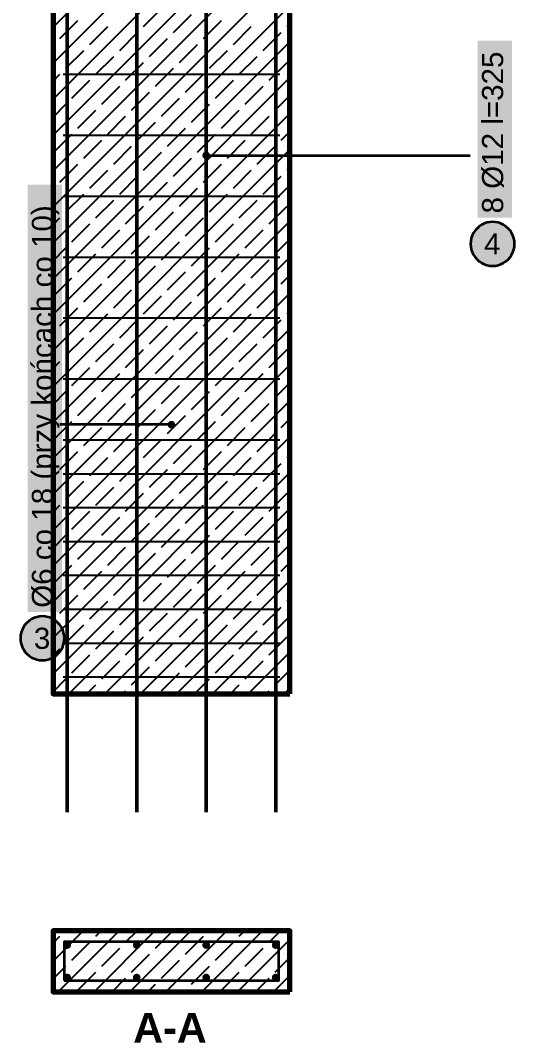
# Model space of a CAD drawing. Header units: metres. Extents: x -0.4 to 15.9, y -1 to 3.9.
# Drawn here: x 7.494 to 8.954, y -1.03 to 1.989 of the extents above; entities that cross this region are included whole.
import ezdxf

# ---------------------------------------------------------------- set-up
doc = ezdxf.new("R2010")
doc.units = ezdxf.units.M
for name, color, linetype, lineweight in [('A-KRESKOWANIE', 8, 'Continuous', 18), ('A-MASKA', 7, 'Continuous', 18), ('A-OPISY', 2, 'Continuous', 25), ('K-KONSTR', 7, 'Continuous', 50), ('K-ZBROJENIE', 1, 'Continuous', 100), ('K-ZBROJENIE-OPIS', 2, 'Continuous', 25)]:
    doc.layers.add(name, color=color, linetype=linetype, lineweight=lineweight)
doc.styles.add('PL_ARIAL', font='arial.ttf')
doc.styles.add('PL_ARIAL_B', font='arialbd.ttf')

msp = doc.modelspace()

# ---------------------------------------------------------------- hatches: boundary and pattern name
at = {"layer": 'A-MASKA', "true_color": 0xffffff}
for points in [[(8.9464, 1.4062), (8.9464, 1.9288), (8.8452, 1.9288), (8.8452, 1.4062)], [(7.6162, 0.2415), (7.6162, 1.5035), (7.515, 1.5035), (7.515, 0.2415)]]:
    msp.add_hatch(color=7, dxfattribs=at).paths.add_polyline_path(points)
at = {"layer": 'K-ZBROJENIE', "true_color": 0x000000}
for points in [[(7.6433, -0.742), (7.6432, -0.7431), (7.643, -0.7442), (7.6428, -0.7453), (7.6424, -0.7463), (7.6419, -0.7473), (7.6414, -0.7483), (7.6407, -0.7491), (7.64, -0.75), (7.6391, -0.7507), (7.6383, -0.7514), (7.6373, -0.7519), (7.6363, -0.7524), (7.6353, -0.7528), (7.6342, -0.753), (7.6331, -0.7532), (7.632, -0.7532), (7.6309, -0.7532), (7.6298, -0.753), (7.6287, -0.7528), (7.6277, -0.7524), (7.6267, -0.7519), (7.6257, -0.7514), (7.6249, -0.7507), (7.624, -0.75), (7.6233, -0.7491), (7.6226, -0.7483), (7.6221, -0.7473), (7.6216, -0.7463), (7.6212, -0.7453), (7.621, -0.7442), (7.6208, -0.7431), (7.6208, -0.742), (7.6208, -0.7409), (7.621, -0.7398), (7.6212, -0.7387), (7.6216, -0.7377), (7.6221, -0.7367), (7.6226, -0.7357), (7.6233, -0.7349), (7.624, -0.734), (7.6249, -0.7333), (7.6257, -0.7326), (7.6267, -0.7321), (7.6277, -0.7316), (7.6287, -0.7312), (7.6298, -0.731), (7.6309, -0.7308), (7.632, -0.7308), (7.6331, -0.7308), (7.6342, -0.731), (7.6353, -0.7312), (7.6363, -0.7316), (7.6373, -0.7321), (7.6383, -0.7326), (7.6391, -0.7333), (7.64, -0.734), (7.6407, -0.7349), (7.6414, -0.7357), (7.6419, -0.7367), (7.6424, -0.7377), (7.6428, -0.7387), (7.643, -0.7398), (7.6432, -0.7409)], [(7.8486, -0.742), (7.8485, -0.7431), (7.8484, -0.7442), (7.8481, -0.7453), (7.8477, -0.7463), (7.8473, -0.7473), (7.8467, -0.7483), (7.846, -0.7491), (7.8453, -0.75), (7.8445, -0.7507), (7.8436, -0.7514), (7.8426, -0.7519), (7.8416, -0.7524), (7.8406, -0.7528), (7.8395, -0.753), (7.8384, -0.7532), (7.8373, -0.7532), (7.8362, -0.7532), (7.8351, -0.753), (7.8341, -0.7528), (7.833, -0.7524), (7.832, -0.7519), (7.8311, -0.7514), (7.8302, -0.7507), (7.8294, -0.75), (7.8286, -0.7491), (7.828, -0.7483), (7.8274, -0.7473), (7.8269, -0.7463), (7.8266, -0.7453), (7.8263, -0.7442), (7.8261, -0.7431), (7.8261, -0.742), (7.8261, -0.7409), (7.8263, -0.7398), (7.8266, -0.7387), (7.8269, -0.7377), (7.8274, -0.7367), (7.828, -0.7357), (7.8286, -0.7349), (7.8294, -0.734), (7.8302, -0.7333), (7.8311, -0.7326), (7.832, -0.7321), (7.833, -0.7316), (7.8341, -0.7312), (7.8351, -0.731), (7.8362, -0.7308), (7.8373, -0.7308), (7.8384, -0.7308), (7.8395, -0.731), (7.8406, -0.7312), (7.8416, -0.7316), (7.8426, -0.7321), (7.8436, -0.7326), (7.8445, -0.7333), (7.8453, -0.734), (7.846, -0.7349), (7.8467, -0.7357), (7.8473, -0.7367), (7.8477, -0.7377), (7.8481, -0.7387), (7.8484, -0.7398), (7.8485, -0.7409)], [(8.0539, -0.742), (8.0539, -0.7431), (8.0537, -0.7442), (8.0534, -0.7453), (8.0531, -0.7463), (8.0526, -0.7473), (8.052, -0.7483), (8.0514, -0.7491), (8.0506, -0.75), (8.0498, -0.7507), (8.0489, -0.7514), (8.048, -0.7519), (8.047, -0.7524), (8.0459, -0.7528), (8.0449, -0.753), (8.0438, -0.7532), (8.0427, -0.7532), (8.0416, -0.7532), (8.0405, -0.753), (8.0394, -0.7528), (8.0384, -0.7524), (8.0374, -0.7519), (8.0364, -0.7514), (8.0355, -0.7507), (8.0347, -0.75), (8.034, -0.7491), (8.0333, -0.7483), (8.0327, -0.7473), (8.0323, -0.7463), (8.0319, -0.7453), (8.0316, -0.7442), (8.0315, -0.7431), (8.0314, -0.742), (8.0315, -0.7409), (8.0316, -0.7398), (8.0319, -0.7387), (8.0323, -0.7377), (8.0327, -0.7367), (8.0333, -0.7357), (8.034, -0.7349), (8.0347, -0.734), (8.0355, -0.7333), (8.0364, -0.7326), (8.0374, -0.7321), (8.0384, -0.7316), (8.0394, -0.7312), (8.0405, -0.731), (8.0416, -0.7308), (8.0427, -0.7308), (8.0438, -0.7308), (8.0449, -0.731), (8.0459, -0.7312), (8.047, -0.7316), (8.048, -0.7321), (8.0489, -0.7326), (8.0498, -0.7333), (8.0506, -0.734), (8.0514, -0.7349), (8.052, -0.7357), (8.0526, -0.7367), (8.0531, -0.7377), (8.0534, -0.7387), (8.0537, -0.7398), (8.0539, -0.7409)], [(8.2593, -0.742), (8.2592, -0.7431), (8.259, -0.7442), (8.2588, -0.7453), (8.2584, -0.7463), (8.2579, -0.7473), (8.2574, -0.7483), (8.2567, -0.7491), (8.256, -0.75), (8.2551, -0.7507), (8.2543, -0.7514), (8.2533, -0.7519), (8.2523, -0.7524), (8.2513, -0.7528), (8.2502, -0.753), (8.2491, -0.7532), (8.248, -0.7532), (8.2469, -0.7532), (8.2458, -0.753), (8.2447, -0.7528), (8.2437, -0.7524), (8.2427, -0.7519), (8.2417, -0.7514), (8.2409, -0.7507), (8.24, -0.75), (8.2393, -0.7491), (8.2386, -0.7483), (8.2381, -0.7473), (8.2376, -0.7463), (8.2372, -0.7453), (8.237, -0.7442), (8.2368, -0.7431), (8.2368, -0.742), (8.2368, -0.7409), (8.237, -0.7398), (8.2372, -0.7387), (8.2376, -0.7377), (8.2381, -0.7367), (8.2386, -0.7357), (8.2393, -0.7349), (8.24, -0.734), (8.2409, -0.7333), (8.2417, -0.7326), (8.2427, -0.7321), (8.2437, -0.7316), (8.2447, -0.7312), (8.2458, -0.731), (8.2469, -0.7308), (8.248, -0.7308), (8.2491, -0.7308), (8.2502, -0.731), (8.2513, -0.7312), (8.2523, -0.7316), (8.2533, -0.7321), (8.2543, -0.7326), (8.2551, -0.7333), (8.256, -0.734), (8.2567, -0.7349), (8.2574, -0.7357), (8.2579, -0.7367), (8.2584, -0.7377), (8.2588, -0.7387), (8.259, -0.7398), (8.2592, -0.7409)], [(7.6433, -0.838), (7.6432, -0.8391), (7.643, -0.8402), (7.6428, -0.8413), (7.6424, -0.8423), (7.6419, -0.8433), (7.6414, -0.8443), (7.6407, -0.8451), (7.64, -0.846), (7.6391, -0.8467), (7.6383, -0.8474), (7.6373, -0.8479), (7.6363, -0.8484), (7.6353, -0.8488), (7.6342, -0.849), (7.6331, -0.8492), (7.632, -0.8492), (7.6309, -0.8492), (7.6298, -0.849), (7.6287, -0.8488), (7.6277, -0.8484), (7.6267, -0.8479), (7.6257, -0.8474), (7.6249, -0.8467), (7.624, -0.846), (7.6233, -0.8451), (7.6226, -0.8443), (7.6221, -0.8433), (7.6216, -0.8423), (7.6212, -0.8413), (7.621, -0.8402), (7.6208, -0.8391), (7.6208, -0.838), (7.6208, -0.8369), (7.621, -0.8358), (7.6212, -0.8347), (7.6216, -0.8337), (7.6221, -0.8327), (7.6226, -0.8317), (7.6233, -0.8309), (7.624, -0.83), (7.6249, -0.8293), (7.6257, -0.8286), (7.6267, -0.8281), (7.6277, -0.8276), (7.6287, -0.8272), (7.6298, -0.827), (7.6309, -0.8268), (7.632, -0.8267), (7.6331, -0.8268), (7.6342, -0.827), (7.6353, -0.8272), (7.6363, -0.8276), (7.6373, -0.8281), (7.6383, -0.8286), (7.6391, -0.8293), (7.64, -0.83), (7.6407, -0.8309), (7.6414, -0.8317), (7.6419, -0.8327), (7.6424, -0.8337), (7.6428, -0.8347), (7.643, -0.8358), (7.6432, -0.8369)], [(7.8486, -0.838), (7.8485, -0.8391), (7.8484, -0.8402), (7.8481, -0.8413), (7.8477, -0.8423), (7.8473, -0.8433), (7.8467, -0.8443), (7.846, -0.8451), (7.8453, -0.846), (7.8445, -0.8467), (7.8436, -0.8474), (7.8426, -0.8479), (7.8416, -0.8484), (7.8406, -0.8488), (7.8395, -0.849), (7.8384, -0.8492), (7.8373, -0.8492), (7.8362, -0.8492), (7.8351, -0.849), (7.8341, -0.8488), (7.833, -0.8484), (7.832, -0.8479), (7.8311, -0.8474), (7.8302, -0.8467), (7.8294, -0.846), (7.8286, -0.8451), (7.828, -0.8443), (7.8274, -0.8433), (7.8269, -0.8423), (7.8266, -0.8413), (7.8263, -0.8402), (7.8261, -0.8391), (7.8261, -0.838), (7.8261, -0.8369), (7.8263, -0.8358), (7.8266, -0.8347), (7.8269, -0.8337), (7.8274, -0.8327), (7.828, -0.8317), (7.8286, -0.8309), (7.8294, -0.83), (7.8302, -0.8293), (7.8311, -0.8286), (7.832, -0.8281), (7.833, -0.8276), (7.8341, -0.8272), (7.8351, -0.827), (7.8362, -0.8268), (7.8373, -0.8267), (7.8384, -0.8268), (7.8395, -0.827), (7.8406, -0.8272), (7.8416, -0.8276), (7.8426, -0.8281), (7.8436, -0.8286), (7.8445, -0.8293), (7.8453, -0.83), (7.846, -0.8309), (7.8467, -0.8317), (7.8473, -0.8327), (7.8477, -0.8337), (7.8481, -0.8347), (7.8484, -0.8358), (7.8485, -0.8369)], [(8.0539, -0.838), (8.0539, -0.8391), (8.0537, -0.8402), (8.0534, -0.8413), (8.0531, -0.8423), (8.0526, -0.8433), (8.052, -0.8443), (8.0514, -0.8451), (8.0506, -0.846), (8.0498, -0.8467), (8.0489, -0.8474), (8.048, -0.8479), (8.047, -0.8484), (8.0459, -0.8488), (8.0449, -0.849), (8.0438, -0.8492), (8.0427, -0.8492), (8.0416, -0.8492), (8.0405, -0.849), (8.0394, -0.8488), (8.0384, -0.8484), (8.0374, -0.8479), (8.0364, -0.8474), (8.0355, -0.8467), (8.0347, -0.846), (8.034, -0.8451), (8.0333, -0.8443), (8.0327, -0.8433), (8.0323, -0.8423), (8.0319, -0.8413), (8.0316, -0.8402), (8.0315, -0.8391), (8.0314, -0.838), (8.0315, -0.8369), (8.0316, -0.8358), (8.0319, -0.8347), (8.0323, -0.8337), (8.0327, -0.8327), (8.0333, -0.8317), (8.034, -0.8309), (8.0347, -0.83), (8.0355, -0.8293), (8.0364, -0.8286), (8.0374, -0.8281), (8.0384, -0.8276), (8.0394, -0.8272), (8.0405, -0.827), (8.0416, -0.8268), (8.0427, -0.8267), (8.0438, -0.8268), (8.0449, -0.827), (8.0459, -0.8272), (8.047, -0.8276), (8.048, -0.8281), (8.0489, -0.8286), (8.0498, -0.8293), (8.0506, -0.83), (8.0514, -0.8309), (8.052, -0.8317), (8.0526, -0.8327), (8.0531, -0.8337), (8.0534, -0.8347), (8.0537, -0.8358), (8.0539, -0.8369)], [(8.2593, -0.838), (8.2592, -0.8391), (8.259, -0.8402), (8.2588, -0.8413), (8.2584, -0.8423), (8.2579, -0.8433), (8.2574, -0.8443), (8.2567, -0.8451), (8.256, -0.846), (8.2551, -0.8467), (8.2543, -0.8474), (8.2533, -0.8479), (8.2523, -0.8484), (8.2513, -0.8488), (8.2502, -0.849), (8.2491, -0.8492), (8.248, -0.8492), (8.2469, -0.8492), (8.2458, -0.849), (8.2447, -0.8488), (8.2437, -0.8484), (8.2427, -0.8479), (8.2417, -0.8474), (8.2409, -0.8467), (8.24, -0.846), (8.2393, -0.8451), (8.2386, -0.8443), (8.2381, -0.8433), (8.2376, -0.8423), (8.2372, -0.8413), (8.237, -0.8402), (8.2368, -0.8391), (8.2368, -0.838), (8.2368, -0.8369), (8.237, -0.8358), (8.2372, -0.8347), (8.2376, -0.8337), (8.2381, -0.8327), (8.2386, -0.8317), (8.2393, -0.8309), (8.24, -0.83), (8.2409, -0.8293), (8.2417, -0.8286), (8.2427, -0.8281), (8.2437, -0.8276), (8.2447, -0.8272), (8.2458, -0.827), (8.2469, -0.8268), (8.248, -0.8267), (8.2491, -0.8268), (8.2502, -0.827), (8.2513, -0.8272), (8.2523, -0.8276), (8.2533, -0.8281), (8.2543, -0.8286), (8.2551, -0.8293), (8.256, -0.83), (8.2567, -0.8309), (8.2574, -0.8317), (8.2579, -0.8327), (8.2584, -0.8337), (8.2588, -0.8347), (8.259, -0.8358), (8.2592, -0.8369)]]:
    msp.add_hatch(color=7, dxfattribs=at).paths.add_polyline_path(points)
at = {"layer": 'K-ZBROJENIE-OPIS', "true_color": 0x000000}
for points in [[(8.0539, 1.59), (8.0535, 1.5929), (8.0524, 1.5956), (8.0506, 1.598), (8.0483, 1.5997), (8.0456, 1.6009), (8.0427, 1.6012), (8.0398, 1.6009), (8.037, 1.5997), (8.0347, 1.598), (8.0329, 1.5956), (8.0318, 1.5929), (8.0314, 1.59), (8.0318, 1.5871), (8.0329, 1.5844), (8.0347, 1.582), (8.037, 1.5803), (8.0398, 1.5791), (8.0427, 1.5787), (8.0456, 1.5791), (8.0483, 1.5803), (8.0506, 1.582), (8.0524, 1.5844), (8.0535, 1.5871)], [(7.9512, 0.795), (7.9509, 0.7979), (7.9497, 0.8006), (7.948, 0.803), (7.9456, 0.8047), (7.9429, 0.8059), (7.94, 0.8062), (7.9371, 0.8059), (7.9344, 0.8047), (7.932, 0.803), (7.9303, 0.8006), (7.9291, 0.7979), (7.9287, 0.795), (7.9291, 0.7921), (7.9303, 0.7894), (7.932, 0.787), (7.9344, 0.7853), (7.9371, 0.7841), (7.94, 0.7837), (7.9429, 0.7841), (7.9456, 0.7853), (7.948, 0.787), (7.9497, 0.7894), (7.9509, 0.7921)]]:
    msp.add_hatch(color=7, dxfattribs=at).paths.add_polyline_path(points)
at = {"layer": 'K-ZBROJENIE-OPIS', "true_color": 0xffffff}
for points in [[(8.9539, 1.3287), (8.9534, 1.3372), (8.9517, 1.3456), (8.949, 1.3536), (8.9452, 1.3612), (8.9405, 1.3683), (8.9349, 1.3747), (8.9285, 1.3803), (8.9214, 1.385), (8.9138, 1.3888), (8.9057, 1.3915), (8.8974, 1.3932), (8.8889, 1.3937), (8.8804, 1.3932), (8.8721, 1.3915), (8.864, 1.3888), (8.8564, 1.385), (8.8493, 1.3803), (8.843, 1.3747), (8.8373, 1.3683), (8.8326, 1.3612), (8.8289, 1.3536), (8.8261, 1.3456), (8.8245, 1.3372), (8.8239, 1.3287), (8.8245, 1.3203), (8.8261, 1.3119), (8.8289, 1.3039), (8.8326, 1.2962), (8.8373, 1.2892), (8.843, 1.2828), (8.8493, 1.2772), (8.8564, 1.2725), (8.864, 1.2687), (8.8721, 1.266), (8.8804, 1.2643), (8.8889, 1.2637), (8.8974, 1.2643), (8.9057, 1.266), (8.9138, 1.2687), (8.9214, 1.2725), (8.9285, 1.2772), (8.9349, 1.2828), (8.9405, 1.2892), (8.9452, 1.2962), (8.949, 1.3039), (8.9517, 1.3119), (8.9534, 1.3203)], [(7.6238, 0.164), (7.6232, 0.1725), (7.6215, 0.1808), (7.6188, 0.1889), (7.615, 0.1965), (7.6103, 0.2035), (7.6047, 0.2099), (7.5983, 0.2155), (7.5912, 0.2203), (7.5836, 0.224), (7.5756, 0.2268), (7.5672, 0.2284), (7.5587, 0.229), (7.5503, 0.2284), (7.5419, 0.2268), (7.5339, 0.224), (7.5263, 0.2203), (7.5192, 0.2155), (7.5128, 0.2099), (7.5072, 0.2035), (7.5025, 0.1965), (7.4987, 0.1889), (7.496, 0.1808), (7.4943, 0.1725), (7.4937, 0.164), (7.4943, 0.1555), (7.496, 0.1472), (7.4987, 0.1391), (7.5025, 0.1315), (7.5072, 0.1244), (7.5128, 0.118), (7.5192, 0.1124), (7.5263, 0.1077), (7.5339, 0.1039), (7.5419, 0.1012), (7.5503, 0.0995), (7.5587, 0.099), (7.5672, 0.0995), (7.5756, 0.1012), (7.5836, 0.1039), (7.5912, 0.1077), (7.5983, 0.1124), (7.6047, 0.118), (7.6103, 0.1244), (7.615, 0.1315), (7.6188, 0.1391), (7.6215, 0.1472), (7.6232, 0.1555)]]:
    msp.add_hatch(color=7, dxfattribs=at).paths.add_polyline_path(points)

# ---------------------------------------------------------------- linework, layer by layer
at = {"layer": 'A-KRESKOWANIE', "lineweight": 25, "ltscale": 0.025}
for points in [[(7.59, 1.9685), (8.2715, 2.65)], [(7.59, 1.8624), (8.29, 2.5624)], [(7.59, 1.7564), (8.29, 2.4564)], [(7.59, 1.6503), (8.29, 2.3503)], [(7.59, 1.5442), (8.29, 2.2442)], [(7.59, 1.4382), (8.29, 2.1382)], [(7.59, 1.3321), (8.29, 2.0321)], [(7.8577, 1.9711), (7.9108, 2.0241)], [(7.9461, 1.9534), (7.9991, 2.0064)], [(7.6102, 1.9357), (7.6633, 1.9887)], [(7.6986, 1.918), (7.7517, 1.9711)], [(8.0345, 1.9357), (8.0875, 1.9887)], [(8.1229, 1.918), (8.1759, 1.9711)], [(8.282, 1.9711), (8.29, 1.9791)], [(7.787, 1.9003), (7.84, 1.9534)], [(7.8754, 1.8827), (7.9284, 1.9357)], [(8.2113, 1.9003), (8.2643, 1.9534)], [(7.59, 1.226), (8.29, 1.926)], [(7.59, 1.9155), (7.5926, 1.918)], [(7.9638, 1.865), (8.0168, 1.918)], [(7.6279, 1.8473), (7.6809, 1.9003)], [(7.7163, 1.8296), (7.7693, 1.8827)], [(8.0522, 1.8473), (8.1052, 1.9003)], [(8.1406, 1.8296), (8.1936, 1.8827)], [(7.8047, 1.812), (7.8577, 1.865)], [(7.8931, 1.7943), (7.9461, 1.8473)], [(8.229, 1.812), (8.282, 1.865)], [(7.59, 1.8094), (7.6102, 1.8296)], [(7.59, 1.12), (8.29, 1.82)], [(7.6456, 1.7589), (7.6986, 1.812)], [(7.9815, 1.7766), (8.0345, 1.8296)], [(8.0699, 1.7589), (8.1229, 1.812)], [(7.734, 1.7413), (7.787, 1.7943)], [(8.1582, 1.7413), (8.2113, 1.7943)], [(7.8224, 1.7236), (7.8754, 1.7766)], [(7.9108, 1.7059), (7.9638, 1.7589)], [(8.2466, 1.7236), (8.29, 1.7669)], [(7.59, 1.7033), (7.6279, 1.7413)], [(7.6633, 1.6705), (7.7163, 1.7236)], [(7.9991, 1.6882), (8.0522, 1.7413)], [(8.0875, 1.6705), (8.1406, 1.7236)], [(7.59, 1.0139), (8.29, 1.7139)], [(7.7517, 1.6529), (7.8047, 1.7059)], [(8.1759, 1.6529), (8.229, 1.7059)], [(7.84, 1.6352), (7.8931, 1.6882)], [(7.9284, 1.6175), (7.9815, 1.6705)], [(8.2643, 1.6352), (8.29, 1.6609)], [(7.5926, 1.5998), (7.6456, 1.6529)], [(7.6809, 1.5822), (7.734, 1.6352)], [(8.0168, 1.5998), (8.0699, 1.6529)], [(8.1052, 1.5822), (8.1582, 1.6352)], [(7.59, 0.9078), (8.29, 1.6078)], [(7.7693, 1.5645), (7.8224, 1.6175)], [(8.1936, 1.5645), (8.2466, 1.6175)], [(7.8577, 1.5468), (7.9108, 1.5998)], [(7.9461, 1.5291), (7.9991, 1.5822)], [(7.6102, 1.5114), (7.6633, 1.5645)], [(7.6986, 1.4938), (7.7517, 1.5468)], [(8.0345, 1.5114), (8.0875, 1.5645)], [(8.1229, 1.4938), (8.1759, 1.5468)], [(8.282, 1.5468), (8.29, 1.5548)], [(7.787, 1.4761), (7.84, 1.5291)], [(7.8754, 1.4584), (7.9284, 1.5114)], [(8.2113, 1.4761), (8.2643, 1.5291)], [(7.59, 0.8018), (8.29, 1.5018)], [(7.59, 1.4912), (7.5926, 1.4938)], [(7.9638, 1.4407), (8.0168, 1.4938)], [(7.6279, 1.4231), (7.6809, 1.4761)], [(7.7163, 1.4054), (7.7693, 1.4584)], [(8.0522, 1.4231), (8.1052, 1.4761)], [(8.1406, 1.4054), (8.1936, 1.4584)], [(7.8047, 1.3877), (7.8577, 1.4407)], [(7.8931, 1.37), (7.9461, 1.4231)], [(8.229, 1.3877), (8.282, 1.4407)], [(7.59, 1.3851), (7.6102, 1.4054)], [(7.59, 0.6957), (8.29, 1.3957)], [(7.9815, 1.3523), (8.0345, 1.4054)], [(7.6456, 1.3347), (7.6986, 1.3877)], [(7.734, 1.317), (7.787, 1.37)], [(8.0699, 1.3347), (8.1229, 1.3877)], [(8.1582, 1.317), (8.2113, 1.37)], [(7.8224, 1.2993), (7.8754, 1.3523)], [(7.9108, 1.2816), (7.9638, 1.3347)], [(8.2466, 1.2993), (8.29, 1.3427)], [(7.59, 1.2791), (7.6279, 1.317)], [(7.6633, 1.2463), (7.7163, 1.2993)], [(7.9991, 1.264), (8.0522, 1.317)], [(8.0875, 1.2463), (8.1406, 1.2993)], [(7.59, 0.5896), (8.29, 1.2896)], [(7.7517, 1.2286), (7.8047, 1.2816)], [(8.1759, 1.2286), (8.229, 1.2816)], [(7.84, 1.2109), (7.8931, 1.264)], [(7.9284, 1.1932), (7.9815, 1.2463)], [(7.5926, 1.1756), (7.6456, 1.2286)], [(7.6809, 1.1579), (7.734, 1.2109)], [(8.0168, 1.1756), (8.0699, 1.2286)], [(8.1052, 1.1579), (8.1582, 1.2109)], [(8.2643, 1.2109), (8.29, 1.2366)], [(7.59, 0.4836), (8.29, 1.1836)], [(7.7693, 1.1402), (7.8224, 1.1932)], [(8.1936, 1.1402), (8.2466, 1.1932)], [(7.8577, 1.1225), (7.9108, 1.1756)], [(7.9461, 1.1049), (7.9991, 1.1579)], [(7.6102, 1.0872), (7.6633, 1.1402)], [(7.6986, 1.0695), (7.7517, 1.1225)], [(8.0345, 1.0872), (8.0875, 1.1402)], [(8.1229, 1.0695), (8.1759, 1.1225)], [(8.282, 1.1225), (8.29, 1.1305)], [(7.787, 1.0518), (7.84, 1.1049)], [(7.8754, 1.0341), (7.9284, 1.0872)], [(8.2113, 1.0518), (8.2643, 1.1049)], [(7.59, 0.3775), (8.29, 1.0775)], [(7.59, 1.0669), (7.5926, 1.0695)], [(7.9638, 1.0165), (8.0168, 1.0695)], [(7.6279, 0.9988), (7.6809, 1.0518)], [(7.7163, 0.9811), (7.7693, 1.0341)], [(8.0522, 0.9988), (8.1052, 1.0518)], [(8.1406, 0.9811), (8.1936, 1.0341)], [(7.8047, 0.9634), (7.8577, 1.0165)], [(7.8931, 0.9458), (7.9461, 0.9988)], [(8.229, 0.9634), (8.282, 1.0165)], [(7.59, 0.9609), (7.6102, 0.9811)], [(7.59, 0.2714), (8.29, 0.9714)], [(7.9815, 0.9281), (8.0345, 0.9811)], [(7.6456, 0.9104), (7.6986, 0.9634)], [(7.734, 0.8927), (7.787, 0.9458)], [(8.0699, 0.9104), (8.1229, 0.9634)], [(8.1582, 0.8927), (8.2113, 0.9458)], [(7.8224, 0.875), (7.8754, 0.9281)], [(7.9108, 0.8574), (7.9638, 0.9104)], [(8.2466, 0.875), (8.29, 0.9184)], [(7.59, 0.8548), (7.6279, 0.8927)], [(7.9991, 0.8397), (8.0522, 0.8927)], [(7.59, 0.1654), (8.29, 0.8654)], [(7.6633, 0.822), (7.7163, 0.875)], [(7.7517, 0.8043), (7.8047, 0.8574)], [(8.0875, 0.822), (8.1406, 0.875)], [(8.1759, 0.8043), (8.229, 0.8574)], [(7.84, 0.7867), (7.8931, 0.8397)], [(7.9284, 0.769), (7.9815, 0.822)], [(7.5926, 0.7513), (7.6456, 0.8043)], [(7.6809, 0.7336), (7.734, 0.7867)], [(8.0168, 0.7513), (8.0699, 0.8043)], [(8.1052, 0.7336), (8.1582, 0.7867)], [(8.2643, 0.7867), (8.29, 0.8123)], [(7.59, 0.0593), (8.29, 0.7593)], [(7.7693, 0.7159), (7.8224, 0.769)], [(8.1936, 0.7159), (8.2466, 0.769)], [(7.8577, 0.6983), (7.9108, 0.7513)], [(7.9461, 0.6806), (7.9991, 0.7336)], [(7.6102, 0.6629), (7.6633, 0.7159)], [(7.6986, 0.6452), (7.7517, 0.6983)], [(8.0345, 0.6629), (8.0875, 0.7159)], [(8.1229, 0.6452), (8.1759, 0.6983)], [(8.282, 0.6983), (8.29, 0.7063)], [(7.787, 0.6276), (7.84, 0.6806)], [(8.2113, 0.6276), (8.2643, 0.6806)], [(7.59, 0.6427), (7.5926, 0.6452)], [(7.6368, 0), (8.29, 0.6532)], [(7.8754, 0.6099), (7.9284, 0.6629)], [(7.9638, 0.5922), (8.0168, 0.6452)], [(7.6279, 0.5745), (7.6809, 0.6276)], [(7.7163, 0.5568), (7.7693, 0.6099)], [(8.0522, 0.5745), (8.1052, 0.6276)], [(8.1406, 0.5568), (8.1936, 0.6099)], [(7.8047, 0.5392), (7.8577, 0.5922)], [(7.8931, 0.5215), (7.9461, 0.5745)], [(8.229, 0.5392), (8.282, 0.5922)], [(7.59, 0.5366), (7.6102, 0.5568)], [(7.7428, 0), (8.29, 0.5472)], [(7.9815, 0.5038), (8.0345, 0.5568)], [(7.6456, 0.4861), (7.6986, 0.5392)], [(7.734, 0.4685), (7.787, 0.5215)], [(8.0699, 0.4861), (8.1229, 0.5392)], [(8.1582, 0.4685), (8.2113, 0.5215)], [(7.8224, 0.4508), (7.8754, 0.5038)], [(7.9108, 0.4331), (7.9638, 0.4861)], [(8.2466, 0.4508), (8.29, 0.4941)], [(7.59, 0.4305), (7.6279, 0.4685)], [(7.9991, 0.4154), (8.0522, 0.4685)], [(7.6633, 0.3977), (7.7163, 0.4508)], [(7.7517, 0.3801), (7.8047, 0.4331)], [(7.8489, 0), (8.29, 0.4411)], [(8.0875, 0.3977), (8.1406, 0.4508)], [(8.1759, 0.3801), (8.229, 0.4331)], [(7.84, 0.3624), (7.8931, 0.4154)], [(7.9284, 0.3447), (7.9815, 0.3977)], [(7.5926, 0.327), (7.6456, 0.3801)], [(7.6809, 0.3094), (7.734, 0.3624)], [(8.0168, 0.327), (8.0699, 0.3801)], [(8.1052, 0.3094), (8.1582, 0.3624)], [(8.2643, 0.3624), (8.29, 0.3881)], [(7.7693, 0.2917), (7.8224, 0.3447)], [(7.955, 0), (8.29, 0.335)], [(8.1936, 0.2917), (8.2466, 0.3447)], [(7.8577, 0.274), (7.9108, 0.327)], [(7.9461, 0.2563), (7.9991, 0.3094)], [(7.6102, 0.2386), (7.6633, 0.2917)], [(7.6986, 0.221), (7.7517, 0.274)], [(8.0345, 0.2386), (8.0875, 0.2917)], [(8.1229, 0.221), (8.1759, 0.274)], [(8.282, 0.274), (8.29, 0.282)], [(7.787, 0.2033), (7.84, 0.2563)], [(8.2113, 0.2033), (8.2643, 0.2563)], [(7.59, 0.2184), (7.5926, 0.221)], [(7.8754, 0.1856), (7.9284, 0.2386)], [(7.9638, 0.1679), (8.0168, 0.221)], [(8.061, 0), (8.29, 0.229)], [(7.6279, 0.1503), (7.6809, 0.2033)], [(7.7163, 0.1326), (7.7693, 0.1856)], [(8.0522, 0.1503), (8.1052, 0.2033)], [(8.1406, 0.1326), (8.1936, 0.1856)], [(7.8047, 0.1149), (7.8577, 0.1679)], [(8.229, 0.1149), (8.282, 0.1679)], [(7.59, 0.1123), (7.6102, 0.1326)], [(7.8931, 0.0972), (7.9461, 0.1503)], [(7.9815, 0.0795), (8.0345, 0.1326)], [(8.1671, 0), (8.29, 0.1229)], [(7.6456, 0.0619), (7.6986, 0.1149)], [(7.734, 0.0442), (7.787, 0.0972)], [(8.0699, 0.0619), (8.1229, 0.1149)], [(8.1582, 0.0442), (8.2113, 0.0972)], [(7.8224, 0.0265), (7.8754, 0.0795)], [(7.9108, 0.0088), (7.9638, 0.0619)], [(8.2466, 0.0265), (8.29, 0.0699)], [(7.59, 0.0063), (7.6279, 0.0442)], [(8.008, 0), (8.0522, 0.0442)], [(7.6898, 0), (7.7163, 0.0265)], [(7.7959, 0), (7.8047, 0.0088)], [(8.1141, 0), (8.1406, 0.0265)], [(8.2201, 0), (8.229, 0.0088)], [(8.2731, 0), (8.29, 0.0169)], [(7.59, -0.7892), (7.6792, -0.7)], [(7.59, -0.7362), (7.6102, -0.7159)], [(7.6053, -0.88), (7.7853, -0.7)], [(7.7113, -0.88), (7.8913, -0.7)], [(7.7163, -0.7159), (7.7322, -0.7)], [(7.8047, -0.7336), (7.8383, -0.7)], [(7.8174, -0.88), (7.9974, -0.7)], [(7.8931, -0.7513), (7.9444, -0.7)], [(7.9235, -0.88), (8.1035, -0.7)], [(7.9815, -0.769), (8.0345, -0.7159)], [(8.0295, -0.88), (8.2095, -0.7)], [(8.1406, -0.7159), (8.1565, -0.7)], [(8.229, -0.7336), (8.2626, -0.7)], [(7.6456, -0.7867), (7.6986, -0.7336)], [(7.734, -0.8043), (7.787, -0.7513)], [(8.0699, -0.7867), (8.1229, -0.7336)], [(8.1356, -0.88), (8.29, -0.7256)], [(8.1582, -0.8043), (8.2113, -0.7513)], [(7.8224, -0.822), (7.8754, -0.769)], [(8.2466, -0.822), (8.29, -0.7786)], [(7.59, -0.8422), (7.6279, -0.8043)], [(7.9108, -0.8397), (7.9638, -0.7867)], [(7.9991, -0.8574), (8.0522, -0.8043)], [(7.6633, -0.875), (7.7163, -0.822)], [(7.7644, -0.88), (7.8047, -0.8397)], [(8.0875, -0.875), (8.1406, -0.822)], [(8.1886, -0.88), (8.229, -0.8397)], [(8.2417, -0.88), (8.29, -0.8317)], [(7.8704, -0.88), (7.8931, -0.8574)], [(7.9765, -0.88), (7.9815, -0.875)]]:
    msp.add_lwpolyline(points, dxfattribs=at)
at = {"layer": 'K-KONSTR', "lineweight": 70, "ltscale": 0.025}
for points in [[(8.29, 0), (8.29, 2.65), (7.59, 2.65), (7.59, 0)], [(8.29, -0.88), (8.29, -0.7), (7.59, -0.7), (7.59, -0.88)]]:
    msp.add_lwpolyline(points, close=True, dxfattribs=at)
at = {"layer": 'K-ZBROJENIE', "lineweight": 50, "ltscale": 0.025}
for points in [[(7.632, -0.35), (7.632, 2.9)], [(7.8373, -0.35), (7.8373, 2.9)], [(8.0427, -0.35), (8.0427, 2.9)], [(8.248, -0.35), (8.248, 2.9)]]:
    msp.add_lwpolyline(points, dxfattribs=at)
at = {"layer": 'K-ZBROJENIE', "lineweight": 25, "ltscale": 0.025}
for points in [[(7.62, 1.83), (8.26, 1.83)], [(7.62, 1.65), (8.26, 1.65)], [(7.62, 1.47), (8.26, 1.47)], [(7.62, 1.29), (8.26, 1.29)], [(7.62, 1.11), (8.26, 1.11)], [(7.62, 0.93), (8.26, 0.93)], [(7.62, 0.75), (8.26, 0.75)], [(7.62, 0.65), (8.26, 0.65)], [(7.62, 0.55), (8.26, 0.55)], [(7.62, 0.45), (8.26, 0.45)], [(7.62, 0.35), (8.26, 0.35)], [(7.62, 0.25), (8.26, 0.25)], [(7.62, 0.15), (8.26, 0.15)], [(7.62, 0.05), (8.26, 0.05)]]:
    msp.add_lwpolyline(points, dxfattribs=at)
at = {"layer": 'K-ZBROJENIE', "lineweight": 35, "ltscale": 0.025}
msp.add_lwpolyline([(7.623, -0.847), (8.257, -0.847), (8.257, -0.733), (7.623, -0.733)], close=True, dxfattribs=at)
at = {"layer": 'K-ZBROJENIE-OPIS', "lineweight": 35, "ltscale": 0.025}
for points in [[(8.0427, 1.59), (8.8227, 1.59)], [(7.94, 0.795), (7.61, 0.795)]]:
    msp.add_lwpolyline(points, dxfattribs=at)
for points in [[(8.9539, 1.3287), (8.9534, 1.3372), (8.9517, 1.3456), (8.949, 1.3536), (8.9452, 1.3612), (8.9405, 1.3683), (8.9349, 1.3747), (8.9285, 1.3803), (8.9214, 1.385), (8.9138, 1.3888), (8.9057, 1.3915), (8.8974, 1.3932), (8.8889, 1.3937), (8.8804, 1.3932), (8.8721, 1.3915), (8.864, 1.3888), (8.8564, 1.385), (8.8493, 1.3803), (8.843, 1.3747), (8.8373, 1.3683), (8.8326, 1.3612), (8.8289, 1.3536), (8.8261, 1.3456), (8.8245, 1.3372), (8.8239, 1.3287), (8.8245, 1.3203), (8.8261, 1.3119), (8.8289, 1.3039), (8.8326, 1.2962), (8.8373, 1.2892), (8.843, 1.2828), (8.8493, 1.2772), (8.8564, 1.2725), (8.864, 1.2687), (8.8721, 1.266), (8.8804, 1.2643), (8.8889, 1.2637), (8.8974, 1.2643), (8.9057, 1.266), (8.9138, 1.2687), (8.9214, 1.2725), (8.9285, 1.2772), (8.9349, 1.2828), (8.9405, 1.2892), (8.9452, 1.2962), (8.949, 1.3039), (8.9517, 1.3119), (8.9534, 1.3203)], [(7.6238, 0.164), (7.6232, 0.1725), (7.6215, 0.1808), (7.6188, 0.1889), (7.615, 0.1965), (7.6103, 0.2035), (7.6047, 0.2099), (7.5983, 0.2155), (7.5912, 0.2203), (7.5836, 0.224), (7.5756, 0.2268), (7.5672, 0.2284), (7.5587, 0.229), (7.5503, 0.2284), (7.5419, 0.2268), (7.5339, 0.224), (7.5263, 0.2203), (7.5192, 0.2155), (7.5128, 0.2099), (7.5072, 0.2035), (7.5025, 0.1965), (7.4987, 0.1889), (7.496, 0.1808), (7.4943, 0.1725), (7.4937, 0.164), (7.4943, 0.1555), (7.496, 0.1472), (7.4987, 0.1391), (7.5025, 0.1315), (7.5072, 0.1244), (7.5128, 0.118), (7.5192, 0.1124), (7.5263, 0.1077), (7.5339, 0.1039), (7.5419, 0.1012), (7.5503, 0.0995), (7.5587, 0.099), (7.5672, 0.0995), (7.5756, 0.1012), (7.5836, 0.1039), (7.5912, 0.1077), (7.5983, 0.1124), (7.6047, 0.118), (7.6103, 0.1244), (7.615, 0.1315), (7.6188, 0.1391), (7.6215, 0.1472), (7.6232, 0.1555)]]:
    msp.add_lwpolyline(points, close=True, dxfattribs=at)

# ---------------------------------------------------------------- texts
at = {"layer": 'A-OPISY', "style": 'PL_ARIAL_B'}
msp.add_text('A-A', height=0.0875, dxfattribs=at).set_placement((7.827, -1.03))
at = {"layer": 'K-ZBROJENIE-OPIS', "style": 'PL_ARIAL'}
for s, p in [('8 Ø12 l=325', (8.9202, 1.4187)), ('Ø6 co 18 (przy końcach co 10)', (7.59, 0.254))]:
    msp.add_text(s, height=0.0625, rotation=90, dxfattribs=at).set_placement(p)
for s, p in [('4', (8.8637, 1.2975)), ('3', (7.5335, 0.1327))]:
    msp.add_text(s, height=0.0625, dxfattribs=at).set_placement(p)

doc.saveas('drawing.dxf')
